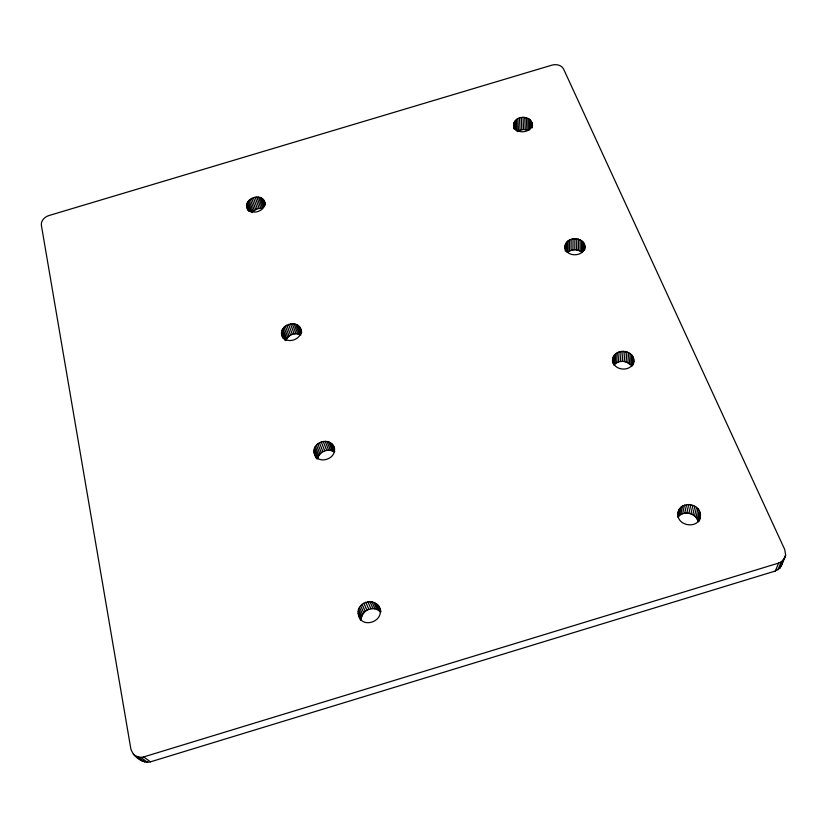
<?xml version="1.0" encoding="UTF-8"?>
<svg xmlns="http://www.w3.org/2000/svg" width="827" height="827" viewBox="0 0 827 827"><rect width="100%" height="100%" fill="white"/><g stroke="black" fill="none" stroke-linecap="round" stroke-linejoin="round"><path stroke-width="1.24" d="M565.037 248.865C562.908 234.858 588.493 235.778 584.679 249.94M565.306 251.088L565.306 244.875M565.906 250.891L565.906 243.438M566.795 252.07L566.826 242.115M568.015 240.936L567.973 252.152C571.757 249.154 577.504 249.02 581.391 251.894L581.619 240.657M569.41 251.181L569.472 239.954M571.085 250.436L571.168 239.199M700.417 516.41C702.092 502.857 678.398 499.859 677.851 513.981C677.416 526.541 698.743 529.321 700.417 516.41L699.415 520.69M572.925 249.961L573.039 238.724M574.786 249.795L574.92 238.558M576.605 249.93L576.76 238.683M578.342 250.333L578.528 239.086M579.954 250.994L580.161 239.747M582.642 251.77L582.859 241.794M583.666 250.612L583.841 243.138M584.369 249.64L584.493 244.658M379.366 607.938C385.031 621.098 362.195 629.471 358.525 615.381C354.483 600.65 379.19 596.029 380.792 611.473M377.164 604.578L380.048 611.691C373.473 604.671 360.417 610.833 361.358 620.312L358.184 613.314M633.41 363.973C638.113 348.818 610.636 346.554 612.611 362.185M333.777 446.735C338.47 458.458 317.837 465.828 314.291 453.589C311.024 441.246 332.371 436.025 334.604 448.968M584.772 246.219C584.906 257.435 564.924 257.735 565.037 246.394M612.693 363.053L613.045 357.977M613.21 362.753L613.644 356.396M613.965 363.859L614.585 354.938M283.134 338.264C274.709 325.249 300.635 316.72 301.597 332.32M613.872 365.131L615.102 363.87L615.826 353.656M615.102 363.87L616.601 362.815L617.356 352.591M616.601 362.815L618.358 362.009L619.134 351.785M618.358 362.009L620.302 361.513L621.108 351.279M620.302 361.513L622.266 361.358L623.093 351.124M532.061 123.967C531.864 133.871 513.66 134.708 513.598 124.391C515.335 113.557 535.11 115.78 532.185 127.596M631.59 354.814L630.639 365.027L627.765 362.753L624.199 361.523L625.057 351.289M626.049 361.999L626.938 351.754M627.765 362.753L628.685 352.519M248.152 210.492C240.605 199.41 262.707 190.624 265.116 203.421M629.316 363.766L630.246 353.542M631.683 366.516L632.655 356.313M632.645 365.637L633.389 358.008M633.348 363.549L633.709 359.735M677.695 515.169L678.688 510.29M679.66 508.657L677.902 517.206C683.123 510.166 695.497 512.771 697.947 521.02L700.024 512.502M679.194 515.8L680.962 507.23M680.776 514.621L682.575 506.041M682.647 513.753L684.477 505.152M684.725 513.216L686.586 504.615M686.834 513.081L688.726 504.47M688.922 513.309L690.845 504.697M690.927 513.867L692.881 505.266M692.809 514.756L694.794 506.165M694.504 515.945L696.51 507.364M695.962 517.402L697.998 508.832M697.13 519.108L699.187 510.559M698.65 521.754L700.428 514.477M330.397 442.734L333.757 451.707C327.802 447.893 318.788 451.842 317.702 458.871L314.105 449.991M633.658 361.44C631.828 372.605 612.569 371.054 612.786 359.642M781.453 565.782L785.65 555.113L784.751 549.583L563.559 68.992C561.43 64.94 556.126 63.927 552.022 65.116L48.834 215.578C44.741 216.829 40.823 220.613 41.36 225.182L130.893 749.128C133.364 756.633 142.254 763.631 150.421 761.853L775.281 571.033L779.985 568.056L782.177 563.177M775.281 571.033L778.652 563.073L781.288 561.874L784.906 557.749M777.876 569.844L781.288 561.874M779.985 568.056L785.65 555.113M300.842 335.049C295.663 332.04 288.261 334.635 286.018 340.166L282.172 330.118M258.5 197.095L262.428 208.259L257.342 208.755L253.072 211.443L249.02 200.33M527.895 118.271L528.36 130.408L523.543 129.405L518.488 130.718L517.888 118.592M135.432 756.012L140.838 757.398L143.743 756.912L778.652 563.073M622.266 361.358L624.199 361.523M138.006 757.087L144.766 762.029M133.302 754.234L142.234 760.954M140.838 757.398L147.557 762.329M143.743 756.912L150.421 761.853M358.525 615.381L360.644 620.023M358.256 611.277L361.42 618.296M358.711 609.303L361.875 616.342M359.518 607.442L362.671 614.513M360.665 605.746L363.787 612.848M362.102 604.279L365.203 611.38M363.808 603.059L366.888 610.181M365.761 602.149L368.811 609.292M367.87 601.611L370.889 608.765M369.969 601.487L372.956 608.641M371.995 601.746L374.951 608.889M246.922 207.174C250.281 216.829 267.659 210.885 264.34 201.199M373.897 602.356L376.833 609.499M314.291 453.589L316.09 458.003M314.002 451.78L316.844 458.944M375.644 603.307L378.539 610.44M281.852 334.925C285.305 345.882 304.346 339.225 300.346 328.495M378.425 606.119L380.813 612.042M314.56 448.255L318.147 457.155M315.345 446.621L318.922 455.532M316.431 445.112L319.987 454.044M317.795 443.799L321.331 452.741M319.398 442.703L322.912 451.666M321.227 441.876L324.722 450.849M281.604 333.302L283.744 338.874M323.202 441.37L326.665 450.353M281.718 331.689L285.15 340.61M282.927 328.629L286.762 338.688M325.156 441.225L328.588 450.208M283.981 327.254L287.796 337.333M327.027 441.422L330.438 450.405M328.795 441.928L332.175 450.911M285.284 326.055L289.078 336.144M331.792 443.82L334.718 451.666M286.814 325.042L290.587 335.142M288.551 324.277L292.303 334.387M332.93 445.164L334.594 449.64M246.849 204.3L249.289 210.947M290.422 323.791L294.154 333.912M246.715 205.737L248.751 211.278M248.028 201.561L252.08 212.663M292.262 323.636L295.973 333.757M247.294 202.894L250.55 211.774M294.04 323.791L297.72 333.912M295.694 324.225L299.353 334.346M250.261 199.235L254.292 210.358M251.718 198.315L255.719 209.458M297.193 324.939L300.428 333.932M299.56 327.089L301.576 332.702M298.506 325.9L301.317 333.757M253.351 197.612L257.342 208.755M255.109 197.157L259.078 208.311M256.846 196.991L260.784 208.146M261.446 198.077L264.164 205.882M260.05 197.467L263.565 207.505M263.637 199.958L265.178 204.414M262.655 198.914L264.981 205.603M513.887 123.037L514.208 129.084M513.598 124.391L513.774 128.185M515.366 120.556L515.862 130.242M514.487 121.745L514.87 129.002M516.503 119.491L517.123 131.607M519.49 117.899L520.069 130.025M521.248 117.444L521.806 129.581M523.015 117.269L523.543 129.405M524.731 117.362L525.248 129.498M526.375 117.692L526.871 129.839M529.239 119.057L529.642 129.984M531.254 121.238L531.472 127.296M530.376 120.049L530.686 128.547M531.833 122.582L532.03 127.761"/></g></svg>
